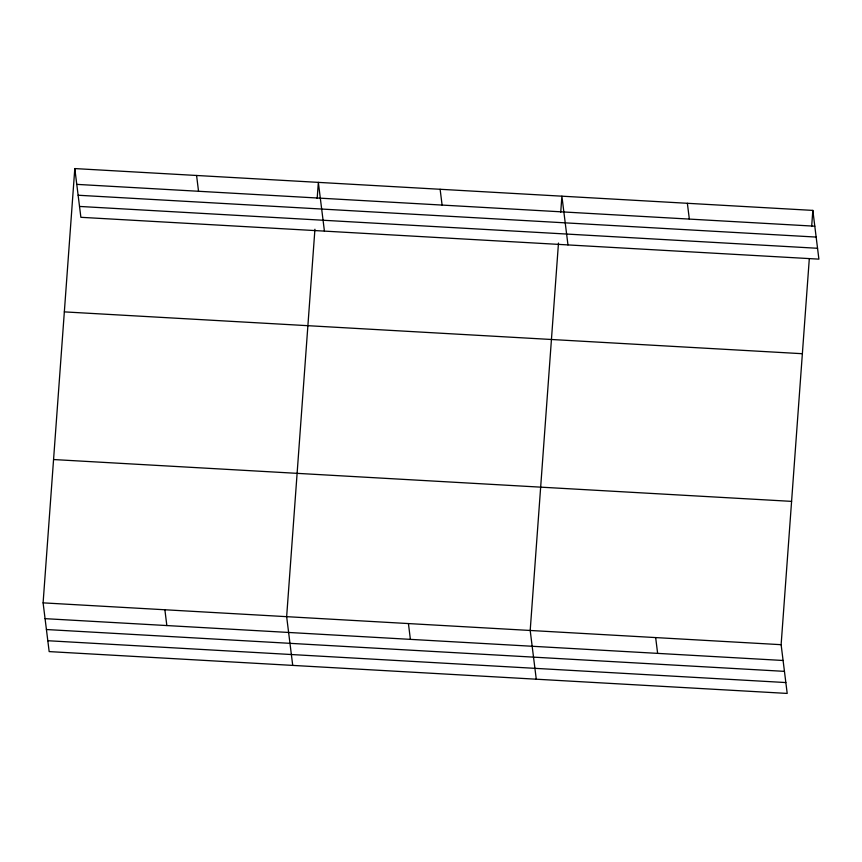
<?xml version="1.0" encoding="UTF-8"?>
<svg xmlns="http://www.w3.org/2000/svg" width="862" height="862" viewBox="0 0 862 862"><rect width="100%" height="100%" fill="white"/><g stroke="black" fill="none" stroke-linecap="round" stroke-linejoin="round"><path stroke-width="1.29" d="M809.31 258.622L781.123 644.69L787.2 693.425L49.166 651.597L43.1 602.861L74.8 168.575L812.834 210.403L818.9 259.139L80.877 217.31L74.8 168.575M314.932 229.249L286.647 616.664L292.724 665.399M317.173 198.443L318.347 182.378L324.424 231.124M558.479 243.062L530.195 630.467L536.272 679.202M560.731 212.257L561.895 196.18L567.972 244.927M811.659 226.469L812.834 210.403M76.772 184.371L814.795 226.2M78.13 195.243L816.152 237.072M79.519 206.438L817.542 248.278M64.338 311.882L802.371 353.711M53.563 459.543L791.585 501.372M43.1 602.861L781.123 644.69M45.072 618.657L783.095 660.486M46.419 629.529L784.452 671.358M47.819 640.725L785.842 682.553M687.37 203.292L689.331 219.088M655.659 637.578L657.631 653.374M440.126 189.274L442.098 205.081M408.426 623.56L410.387 639.356M196.579 175.471L198.54 191.278M164.879 609.757L166.84 625.553"/></g></svg>
